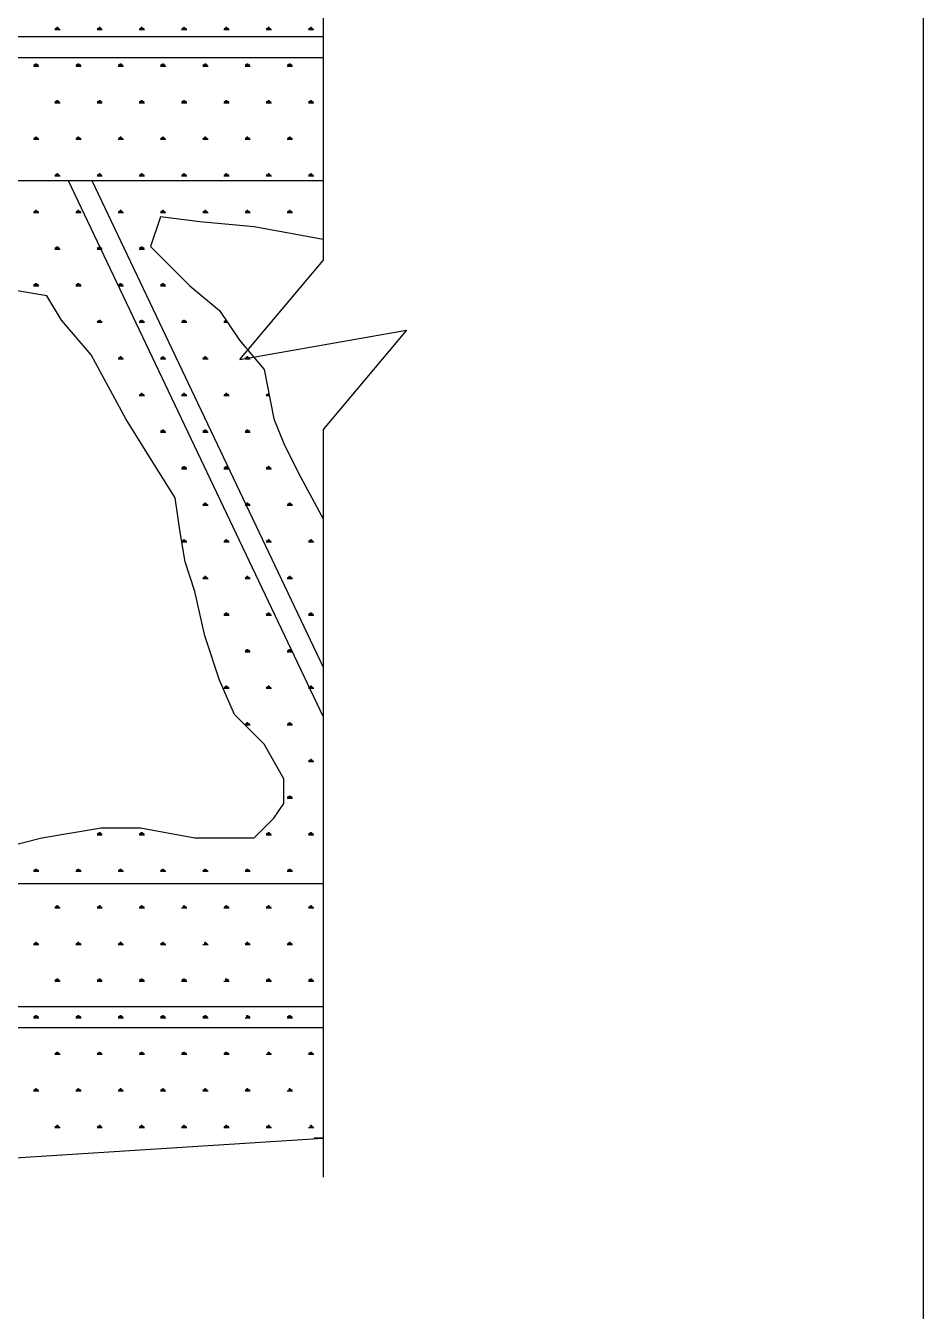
# Model space of a CAD drawing. Extents: x 0 to 23.8, y 0 to 31.4.
# Drawn here: x 18.51 to 23.82, y 14.51 to 22.11 of the extents above; entities that cross this region are included whole.
import ezdxf

# ---------------------------------------------------------------- set-up
doc = ezdxf.new("R2010")
doc.units = 0
doc.header["$LTSCALE"] = 0.39999
doc.header["$MEASUREMENT"] = 0
doc.layers.get('0').update_dxf_attribs({"linetype": 'CONTINUOUS'})
doc.layers.add('STRCTR', color=7, linetype='CONTINUOUS')

# ---------------------------------------------------------------- blocks, each defined once
blk = doc.blocks.new('*X0')
at = {"color": 0, "linetype": 'CONTINUOUS'}
for p, q in [((16.6367, 21.4341), (16.6367, 21.4466)), ((16.6406, 21.4341), (16.6406, 21.4498)), ((16.6445, 21.4341), (16.6445, 21.4466)), ((16.8867, 21.4341), (16.8867, 21.4466)), ((16.8906, 21.4341), (16.8906, 21.4498)), ((16.8945, 21.4341), (16.8945, 21.4466)), ((17.1367, 21.4341), (17.1367, 21.4466)), ((17.1406, 21.4341), (17.1406, 21.4498)), ((17.1445, 21.4341), (17.1445, 21.4466)), ((17.3867, 21.4341), (17.3867, 21.4466)), ((17.3906, 21.4341), (17.3906, 21.4498)), ((17.3945, 21.4341), (17.3945, 21.4466)), ((17.6367, 21.4341), (17.6367, 21.4466)), ((17.6406, 21.4341), (17.6406, 21.4498)), ((17.6445, 21.4341), (17.6445, 21.4466)), ((17.8867, 21.4341), (17.8867, 21.4466)), ((17.8906, 21.4341), (17.8906, 21.4498)), ((17.8945, 21.4341), (17.8945, 21.4466)), ((18.1367, 21.4341), (18.1367, 21.4466)), ((18.1406, 21.4341), (18.1406, 21.4498)), ((18.1445, 21.4341), (18.1445, 21.4466)), ((16.625, 21.4341), (16.6562, 21.4341)), ((16.6328, 21.4341), (16.6278, 21.4428)), ((16.6484, 21.4341), (16.6534, 21.4428)), ((16.875, 21.4341), (16.9062, 21.4341)), ((16.8828, 21.4341), (16.8778, 21.4428)), ((16.8984, 21.4341), (16.9034, 21.4428)), ((17.125, 21.4341), (17.1562, 21.4341)), ((17.1328, 21.4341), (17.1278, 21.4428)), ((17.1484, 21.4341), (17.1534, 21.4428)), ((17.375, 21.4341), (17.4062, 21.4341)), ((17.3828, 21.4341), (17.3778, 21.4428)), ((17.3984, 21.4341), (17.4034, 21.4428)), ((17.625, 21.4341), (17.6562, 21.4341)), ((17.6328, 21.4341), (17.6278, 21.4428)), ((17.6484, 21.4341), (17.6534, 21.4428)), ((17.875, 21.4341), (17.9062, 21.4341)), ((17.8828, 21.4341), (17.8778, 21.4428)), ((17.8984, 21.4341), (17.9034, 21.4428)), ((18.125, 21.4341), (18.1562, 21.4341)), ((18.1328, 21.4341), (18.1278, 21.4428)), ((18.1484, 21.4341), (18.1534, 21.4428)), ((16.75, 21.2176), (16.7812, 21.2176)), ((16.7578, 21.2176), (16.7528, 21.2263)), ((16.7617, 21.2176), (16.7617, 21.2301)), ((16.7656, 21.2176), (16.7656, 21.2332)), ((16.7695, 21.2176), (16.7695, 21.2301)), ((16.7734, 21.2176), (16.7784, 21.2263)), ((17, 21.2176), (17.0312, 21.2176)), ((17.0078, 21.2176), (17.0028, 21.2263)), ((17.0117, 21.2176), (17.0117, 21.2301)), ((17.0156, 21.2176), (17.0156, 21.2332)), ((17.0195, 21.2176), (17.0195, 21.2301)), ((17.0234, 21.2176), (17.0284, 21.2263)), ((17.25, 21.2176), (17.2812, 21.2176)), ((17.2578, 21.2176), (17.2528, 21.2263)), ((17.2617, 21.2176), (17.2617, 21.2301)), ((17.2656, 21.2176), (17.2656, 21.2332)), ((17.2695, 21.2176), (17.2695, 21.2301)), ((17.2734, 21.2176), (17.2784, 21.2263)), ((16.625, 21.0011), (16.6562, 21.0011)), ((16.6328, 21.0011), (16.6278, 21.0098)), ((16.6367, 21.0011), (16.6367, 21.0136)), ((16.6406, 21.0011), (16.6406, 21.0167)), ((16.6445, 21.0011), (16.6445, 21.0136)), ((16.6484, 21.0011), (16.6534, 21.0098)), ((16.875, 21.0011), (16.9062, 21.0011)), ((16.8828, 21.0011), (16.8778, 21.0098)), ((16.8867, 21.0011), (16.8867, 21.0136)), ((16.8906, 21.0011), (16.8906, 21.0167)), ((16.8945, 21.0011), (16.8945, 21.0136)), ((16.8984, 21.0011), (16.9034, 21.0098)), ((17.125, 21.0011), (17.1562, 21.0011)), ((17.1328, 21.0011), (17.1278, 21.0098)), ((17.1367, 21.0011), (17.1367, 21.0136)), ((17.1406, 21.0011), (17.1406, 21.0167)), ((17.1445, 21.0011), (17.1445, 21.0136)), ((17.1484, 21.0011), (17.1534, 21.0098)), ((17.375, 21.0011), (17.4062, 21.0011)), ((17.3828, 21.0011), (17.3778, 21.0098)), ((17.3867, 21.0011), (17.3867, 21.0136)), ((17.3906, 21.0011), (17.3906, 21.0167)), ((17.3945, 21.0011), (17.3945, 21.0136)), ((17.3984, 21.0011), (17.4034, 21.0098)), ((17, 20.7846), (17.0312, 20.7846)), ((17.0078, 20.7846), (17.0028, 20.7933)), ((17.0117, 20.7846), (17.0117, 20.7971)), ((17.0156, 20.7846), (17.0156, 20.8002)), ((17.0195, 20.7846), (17.0195, 20.7971)), ((17.0234, 20.7846), (17.0284, 20.7933)), ((17.25, 20.7846), (17.2812, 20.7846)), ((17.2578, 20.7846), (17.2528, 20.7933)), ((17.2617, 20.7846), (17.2617, 20.7971)), ((17.2656, 20.7846), (17.2656, 20.8002)), ((17.2695, 20.7846), (17.2695, 20.7971)), ((17.2734, 20.7846), (17.2784, 20.7933)), ((17.5, 20.7846), (17.5312, 20.7846)), ((17.5078, 20.7846), (17.5028, 20.7933)), ((17.5117, 20.7846), (17.5117, 20.7971)), ((17.5156, 20.7846), (17.5156, 20.8002)), ((17.5195, 20.7846), (17.5195, 20.7971)), ((17.5234, 20.7846), (17.5284, 20.7933)), ((17.75, 20.7846), (17.7714, 20.7846)), ((17.7578, 20.7846), (17.7528, 20.7933)), ((17.7617, 20.7846), (17.7617, 20.7971)), ((17.7656, 20.7846), (17.7656, 20.7932)), ((17.7695, 20.7846), (17.7695, 20.7874)), ((17.125, 20.5681), (17.1562, 20.5681)), ((17.1328, 20.5681), (17.1278, 20.5768)), ((17.1367, 20.5681), (17.1367, 20.5806)), ((17.1406, 20.5681), (17.1406, 20.5837)), ((17.1445, 20.5681), (17.1445, 20.5806)), ((17.1484, 20.5681), (17.1534, 20.5768)), ((17.375, 20.5681), (17.4062, 20.5681)), ((17.3828, 20.5681), (17.3778, 20.5768)), ((17.3867, 20.5681), (17.3867, 20.5806)), ((17.3906, 20.5681), (17.3906, 20.5837)), ((17.3945, 20.5681), (17.3945, 20.5806)), ((17.3984, 20.5681), (17.4034, 20.5768)), ((17.625, 20.5681), (17.6562, 20.5681)), ((17.6328, 20.5681), (17.6278, 20.5768)), ((17.6367, 20.5681), (17.6367, 20.5806)), ((17.6406, 20.5681), (17.6406, 20.5837)), ((17.6445, 20.5681), (17.6445, 20.5806)), ((17.6484, 20.5681), (17.6534, 20.5768)), ((17.875, 20.5681), (17.9062, 20.5681)), ((17.8828, 20.5681), (17.8778, 20.5768)), ((17.8867, 20.5681), (17.8867, 20.5806)), ((17.8906, 20.5681), (17.8906, 20.5837)), ((17.8945, 20.5681), (17.8945, 20.5806)), ((17.8984, 20.5681), (17.9034, 20.5768)), ((17.25, 20.3516), (17.2812, 20.3516)), ((17.2578, 20.3516), (17.2528, 20.3603)), ((17.2617, 20.3516), (17.2617, 20.3641)), ((17.2656, 20.3516), (17.2656, 20.3672)), ((17.2695, 20.3516), (17.2695, 20.3641)), ((17.2734, 20.3516), (17.2784, 20.3603)), ((17.5, 20.3516), (17.5312, 20.3516)), ((17.5078, 20.3516), (17.5028, 20.3603)), ((17.5117, 20.3516), (17.5117, 20.3641)), ((17.5156, 20.3516), (17.5156, 20.3672)), ((17.5195, 20.3516), (17.5195, 20.3641)), ((17.5234, 20.3516), (17.5284, 20.3603)), ((17.75, 20.3516), (17.7812, 20.3516)), ((17.7578, 20.3516), (17.7528, 20.3603)), ((17.7617, 20.3516), (17.7617, 20.3641)), ((17.7656, 20.3516), (17.7656, 20.3672)), ((17.7695, 20.3516), (17.7695, 20.3641)), ((17.7734, 20.3516), (17.7784, 20.3603)), ((18, 20.3516), (18.018, 20.3516)), ((18.0078, 20.3516), (18.0028, 20.3603)), ((18.0117, 20.3516), (18.0117, 20.3641)), ((18.0156, 20.3516), (18.0156, 20.3636)), ((17.375, 20.1351), (17.4062, 20.1351)), ((17.3828, 20.1351), (17.3778, 20.1438)), ((17.3867, 20.1351), (17.3867, 20.1476)), ((17.3906, 20.1351), (17.3906, 20.1507)), ((17.3945, 20.1351), (17.3945, 20.1476)), ((17.3984, 20.1351), (17.4034, 20.1438)), ((17.625, 20.1351), (17.6562, 20.1351)), ((17.6328, 20.1351), (17.6278, 20.1438)), ((17.6367, 20.1351), (17.6367, 20.1476)), ((17.6406, 20.1351), (17.6406, 20.1507)), ((17.6445, 20.1351), (17.6445, 20.1476)), ((17.6484, 20.1351), (17.6534, 20.1438)), ((17.875, 20.1351), (17.9062, 20.1351)), ((17.8828, 20.1351), (17.8778, 20.1438)), ((17.8867, 20.1351), (17.8867, 20.1476)), ((17.8906, 20.1351), (17.8906, 20.1507)), ((17.8945, 20.1351), (17.8945, 20.1476)), ((17.8984, 20.1351), (17.9034, 20.1438)), ((17.5078, 19.9186), (17.5028, 19.9272)), ((17.5117, 19.9186), (17.5117, 19.9311)), ((17.5156, 19.9186), (17.5156, 19.9342)), ((17.5195, 19.9186), (17.5195, 19.9311)), ((17.5234, 19.9186), (17.5284, 19.9272)), ((17.7578, 19.9186), (17.7528, 19.9272)), ((17.7617, 19.9186), (17.7617, 19.9311)), ((17.7656, 19.9186), (17.7656, 19.9342)), ((17.7695, 19.9186), (17.7695, 19.9311)), ((17.7734, 19.9186), (17.7784, 19.9272)), ((18.0078, 19.9186), (18.0028, 19.9272)), ((18.0117, 19.9186), (18.0117, 19.9311)), ((18.0156, 19.9186), (18.0156, 19.9342)), ((18.0195, 19.9186), (18.0195, 19.9311)), ((18.0234, 19.9186), (18.0284, 19.9272)), ((17.5, 19.9186), (17.5312, 19.9186)), ((17.75, 19.9186), (17.7812, 19.9186)), ((18, 19.9186), (18.0312, 19.9186)), ((17.625, 19.7021), (17.6562, 19.7021)), ((17.6328, 19.7021), (17.6278, 19.7107)), ((17.6367, 19.7021), (17.6367, 19.7146)), ((17.6406, 19.7021), (17.6406, 19.7177)), ((17.6445, 19.7021), (17.6445, 19.7146)), ((17.6484, 19.7021), (17.6534, 19.7107)), ((17.875, 19.7021), (17.9062, 19.7021)), ((17.8828, 19.7021), (17.8778, 19.7107)), ((17.8867, 19.7021), (17.8867, 19.7146)), ((17.8906, 19.7021), (17.8906, 19.7177)), ((17.8945, 19.7021), (17.8945, 19.7146)), ((17.8984, 19.7021), (17.9034, 19.7107)), ((18.125, 19.7021), (18.1562, 19.7021)), ((18.1328, 19.7021), (18.1278, 19.7107)), ((18.1367, 19.7021), (18.1367, 19.7146)), ((18.1406, 19.7021), (18.1406, 19.7177)), ((18.1445, 19.7021), (18.1445, 19.7146)), ((18.1484, 19.7021), (18.1534, 19.7107)), ((17.5007, 19.4856), (17.5312, 19.4856)), ((17.5078, 19.4856), (17.5028, 19.4942)), ((17.5117, 19.4856), (17.5117, 19.4981)), ((17.5156, 19.4856), (17.5156, 19.5012)), ((17.5195, 19.4856), (17.5195, 19.4981)), ((17.5234, 19.4856), (17.5284, 19.4942)), ((17.75, 19.4856), (17.7812, 19.4856)), ((17.7578, 19.4856), (17.7528, 19.4942)), ((17.7617, 19.4856), (17.7617, 19.4981)), ((17.7656, 19.4856), (17.7656, 19.5012)), ((17.7695, 19.4856), (17.7695, 19.4981)), ((17.7734, 19.4856), (17.7784, 19.4942)), ((18, 19.4856), (18.0312, 19.4856)), ((18.0078, 19.4856), (18.0028, 19.4942)), ((18.0117, 19.4856), (18.0117, 19.4981)), ((18.0156, 19.4856), (18.0156, 19.5012)), ((18.0195, 19.4856), (18.0195, 19.4981)), ((18.0234, 19.4856), (18.0284, 19.4942)), ((18.25, 19.4856), (18.2812, 19.4856)), ((18.2578, 19.4856), (18.2528, 19.4942)), ((18.2617, 19.4856), (18.2617, 19.4981)), ((18.2656, 19.4856), (18.2656, 19.5012)), ((18.2695, 19.4856), (18.2695, 19.4981)), ((18.2734, 19.4856), (18.2784, 19.4942)), ((17.625, 19.2691), (17.6562, 19.2691)), ((17.6328, 19.2691), (17.6278, 19.2777)), ((17.6367, 19.2691), (17.6367, 19.2816)), ((17.6406, 19.2691), (17.6406, 19.2847)), ((17.6445, 19.2691), (17.6445, 19.2816)), ((17.6484, 19.2691), (17.6534, 19.2777)), ((17.875, 19.2691), (17.9062, 19.2691)), ((17.8828, 19.2691), (17.8778, 19.2777)), ((17.8867, 19.2691), (17.8867, 19.2816)), ((17.8906, 19.2691), (17.8906, 19.2847)), ((17.8945, 19.2691), (17.8945, 19.2816)), ((17.8984, 19.2691), (17.9034, 19.2777)), ((18.125, 19.2691), (18.1562, 19.2691)), ((18.1328, 19.2691), (18.1278, 19.2777)), ((18.1367, 19.2691), (18.1367, 19.2816)), ((18.1406, 19.2691), (18.1406, 19.2847)), ((18.1445, 19.2691), (18.1445, 19.2816)), ((18.1484, 19.2691), (18.1534, 19.2777)), ((17.75, 19.0526), (17.7812, 19.0526)), ((17.7578, 19.0526), (17.7528, 19.0612)), ((17.7617, 19.0526), (17.7617, 19.0651)), ((17.7656, 19.0526), (17.7656, 19.0682)), ((17.7695, 19.0526), (17.7695, 19.0651)), ((17.7734, 19.0526), (17.7784, 19.0612)), ((18, 19.0526), (18.0312, 19.0526)), ((18.0078, 19.0526), (18.0028, 19.0612)), ((18.0117, 19.0526), (18.0117, 19.0651)), ((18.0156, 19.0526), (18.0156, 19.0682)), ((18.0195, 19.0526), (18.0195, 19.0651)), ((18.0234, 19.0526), (18.0284, 19.0612)), ((18.25, 19.0526), (18.2812, 19.0526)), ((18.2578, 19.0526), (18.2528, 19.0612)), ((18.2617, 19.0526), (18.2617, 19.0651)), ((18.2656, 19.0526), (18.2656, 19.0682)), ((18.2695, 19.0526), (18.2695, 19.0651)), ((18.2734, 19.0526), (18.2784, 19.0612)), ((17.875, 18.8361), (17.9062, 18.8361)), ((17.8828, 18.8361), (17.8778, 18.8447)), ((17.8867, 18.8361), (17.8867, 18.8486)), ((17.8906, 18.8361), (17.8906, 18.8517)), ((17.8945, 18.8361), (17.8945, 18.8486)), ((17.8984, 18.8361), (17.9034, 18.8447)), ((18.125, 18.8361), (18.1562, 18.8361)), ((18.1328, 18.8361), (18.1278, 18.8447)), ((18.1367, 18.8361), (18.1367, 18.8486)), ((18.1406, 18.8361), (18.1406, 18.8517)), ((18.1445, 18.8361), (18.1445, 18.8486)), ((18.1484, 18.8361), (18.1534, 18.8447)), ((17.7617, 18.6195), (17.7617, 18.632)), ((17.7656, 18.6195), (17.7656, 18.6352)), ((17.7695, 18.6195), (17.7695, 18.632)), ((18.0117, 18.6195), (18.0117, 18.632)), ((18.0156, 18.6195), (18.0156, 18.6352)), ((18.0195, 18.6195), (18.0195, 18.632)), ((18.2617, 18.6195), (18.2617, 18.632)), ((18.2656, 18.6195), (18.2656, 18.6352)), ((18.2695, 18.6195), (18.2695, 18.632)), ((17.75, 18.6195), (17.7812, 18.6195)), ((17.7578, 18.6195), (17.7528, 18.6282)), ((17.7734, 18.6195), (17.7784, 18.6282)), ((18, 18.6195), (18.0312, 18.6195)), ((18.0078, 18.6195), (18.0028, 18.6282)), ((18.0234, 18.6195), (18.0284, 18.6282)), ((18.25, 18.6195), (18.2812, 18.6195)), ((18.2578, 18.6195), (18.2528, 18.6282)), ((18.2734, 18.6195), (18.2784, 18.6282)), ((17.8828, 18.403), (17.8778, 18.4117)), ((17.8867, 18.403), (17.8867, 18.4155)), ((17.8906, 18.403), (17.8906, 18.4187)), ((17.8945, 18.403), (17.8945, 18.4155)), ((17.8984, 18.403), (17.9034, 18.4117)), ((18.1328, 18.403), (18.1278, 18.4117)), ((18.1367, 18.403), (18.1367, 18.4155)), ((18.1406, 18.403), (18.1406, 18.4187)), ((18.1445, 18.403), (18.1445, 18.4155)), ((18.1484, 18.403), (18.1534, 18.4117)), ((17.875, 18.403), (17.9062, 18.403)), ((18.125, 18.403), (18.1562, 18.403)), ((18.25, 18.1865), (18.2812, 18.1865)), ((18.2578, 18.1865), (18.2528, 18.1952)), ((18.2617, 18.1865), (18.2617, 18.199)), ((18.2656, 18.1865), (18.2656, 18.2022)), ((18.2695, 18.1865), (18.2695, 18.199)), ((18.2734, 18.1865), (18.2784, 18.1952)), ((18.125, 17.97), (18.1562, 17.97)), ((18.1328, 17.97), (18.1278, 17.9787)), ((18.1367, 17.97), (18.1367, 17.9825)), ((18.1406, 17.97), (18.1406, 17.9857)), ((18.1445, 17.97), (18.1445, 17.9825)), ((18.1484, 17.97), (18.1534, 17.9787)), ((17, 17.7535), (17.0312, 17.7535)), ((17.0078, 17.7535), (17.0028, 17.7622)), ((17.0117, 17.7535), (17.0117, 17.766)), ((17.0156, 17.7535), (17.0156, 17.7691)), ((17.0195, 17.7535), (17.0195, 17.766)), ((17.0234, 17.7535), (17.0284, 17.7622)), ((17.25, 17.7535), (17.2812, 17.7535)), ((17.2578, 17.7535), (17.2528, 17.7622)), ((17.2617, 17.7535), (17.2617, 17.766)), ((17.2656, 17.7535), (17.2656, 17.7691)), ((17.2695, 17.7535), (17.2695, 17.766)), ((17.2734, 17.7535), (17.2784, 17.7622)), ((18, 17.7535), (18.0312, 17.7535)), ((18.0078, 17.7535), (18.0028, 17.7622)), ((18.0117, 17.7535), (18.0117, 17.766)), ((18.0156, 17.7535), (18.0156, 17.7691)), ((18.0195, 17.7535), (18.0195, 17.766)), ((18.0234, 17.7535), (18.0284, 17.7622)), ((18.25, 17.7535), (18.2812, 17.7535)), ((18.2578, 17.7535), (18.2528, 17.7622)), ((18.2617, 17.7535), (18.2617, 17.766)), ((18.2656, 17.7535), (18.2656, 17.7691)), ((18.2695, 17.7535), (18.2695, 17.766)), ((18.2734, 17.7535), (18.2784, 17.7622)), ((16.625, 17.537), (16.6562, 17.537)), ((16.6328, 17.537), (16.6278, 17.5457)), ((16.6367, 17.537), (16.6367, 17.5495)), ((16.6406, 17.537), (16.6406, 17.5526)), ((16.6445, 17.537), (16.6445, 17.5495)), ((16.6484, 17.537), (16.6534, 17.5457)), ((16.875, 17.537), (16.9062, 17.537)), ((16.8828, 17.537), (16.8778, 17.5457)), ((16.8867, 17.537), (16.8867, 17.5495)), ((16.8906, 17.537), (16.8906, 17.5526)), ((16.8945, 17.537), (16.8945, 17.5495)), ((16.8984, 17.537), (16.9034, 17.5457)), ((17.125, 17.537), (17.1562, 17.537)), ((17.1328, 17.537), (17.1278, 17.5457)), ((17.1367, 17.537), (17.1367, 17.5495)), ((17.1406, 17.537), (17.1406, 17.5526)), ((17.1445, 17.537), (17.1445, 17.5495)), ((17.1484, 17.537), (17.1534, 17.5457)), ((17.375, 17.537), (17.4062, 17.537)), ((17.3828, 17.537), (17.3778, 17.5457)), ((17.3867, 17.537), (17.3867, 17.5495)), ((17.3906, 17.537), (17.3906, 17.5526)), ((17.3945, 17.537), (17.3945, 17.5495)), ((17.3984, 17.537), (17.4034, 17.5457)), ((17.625, 17.537), (17.6562, 17.537)), ((17.6328, 17.537), (17.6278, 17.5457)), ((17.6367, 17.537), (17.6367, 17.5495)), ((17.6406, 17.537), (17.6406, 17.5526)), ((17.6445, 17.537), (17.6445, 17.5495)), ((17.6484, 17.537), (17.6534, 17.5457)), ((17.875, 17.537), (17.9062, 17.537)), ((17.8828, 17.537), (17.8778, 17.5457)), ((17.8867, 17.537), (17.8867, 17.5495)), ((17.8906, 17.537), (17.8906, 17.5526)), ((17.8945, 17.537), (17.8945, 17.5495)), ((17.8984, 17.537), (17.9034, 17.5457)), ((18.125, 17.537), (18.1562, 17.537)), ((18.1328, 17.537), (18.1278, 17.5457)), ((18.1367, 17.537), (18.1367, 17.5495)), ((18.1406, 17.537), (18.1406, 17.5526)), ((18.1445, 17.537), (18.1445, 17.5495)), ((18.1484, 17.537), (18.1534, 17.5457))]:
    blk.add_line(p, q, dxfattribs=at)
blk = doc.blocks.new('*X1')
at = {"color": 0, "linetype": 'CONTINUOUS'}
for p, q in [((16.75, 22.5167), (16.7812, 22.5167)), ((16.7578, 22.5167), (16.7528, 22.5253)), ((16.7617, 22.5167), (16.7617, 22.5292)), ((16.7656, 22.5167), (16.7656, 22.5323)), ((16.7695, 22.5167), (16.7695, 22.5292)), ((16.7734, 22.5167), (16.7784, 22.5253)), ((17, 22.5167), (17.0312, 22.5167)), ((17.0078, 22.5167), (17.0028, 22.5253)), ((17.0117, 22.5167), (17.0117, 22.5292)), ((17.0156, 22.5167), (17.0156, 22.5323)), ((17.0195, 22.5167), (17.0195, 22.5292)), ((17.0234, 22.5167), (17.0284, 22.5253)), ((17.25, 22.5167), (17.2812, 22.5167)), ((17.2578, 22.5167), (17.2528, 22.5253)), ((17.2617, 22.5167), (17.2617, 22.5292)), ((17.2656, 22.5167), (17.2656, 22.5323)), ((17.2695, 22.5167), (17.2695, 22.5292)), ((17.2734, 22.5167), (17.2784, 22.5253)), ((17.5, 22.5167), (17.5312, 22.5167)), ((17.5078, 22.5167), (17.5028, 22.5253)), ((17.5117, 22.5167), (17.5117, 22.5292)), ((17.5156, 22.5167), (17.5156, 22.5323)), ((17.5195, 22.5167), (17.5195, 22.5292)), ((17.5234, 22.5167), (17.5284, 22.5253)), ((17.75, 22.5167), (17.7812, 22.5167)), ((17.7578, 22.5167), (17.7528, 22.5253)), ((17.7617, 22.5167), (17.7617, 22.5292)), ((17.7656, 22.5167), (17.7656, 22.5323)), ((17.7695, 22.5167), (17.7695, 22.5292)), ((17.7734, 22.5167), (17.7784, 22.5253)), ((18, 22.5167), (18.0312, 22.5167)), ((18.0078, 22.5167), (18.0028, 22.5253)), ((18.0117, 22.5167), (18.0117, 22.5292)), ((18.0156, 22.5167), (18.0156, 22.5323)), ((18.0195, 22.5167), (18.0195, 22.5292)), ((18.0234, 22.5167), (18.0284, 22.5253)), ((18.25, 22.5167), (18.2812, 22.5167)), ((18.2578, 22.5167), (18.2528, 22.5253)), ((18.2617, 22.5167), (18.2617, 22.5292)), ((18.2656, 22.5167), (18.2656, 22.5323)), ((18.2695, 22.5167), (18.2695, 22.5292)), ((18.2734, 22.5167), (18.2784, 22.5253)), ((16.625, 22.3002), (16.6562, 22.3002)), ((16.6328, 22.3002), (16.6278, 22.3088)), ((16.6367, 22.3002), (16.6367, 22.3127)), ((16.6406, 22.3002), (16.6406, 22.3158)), ((16.6445, 22.3002), (16.6445, 22.3127)), ((16.6484, 22.3002), (16.6534, 22.3088)), ((16.875, 22.3002), (16.9062, 22.3002)), ((16.8828, 22.3002), (16.8778, 22.3088)), ((16.8867, 22.3002), (16.8867, 22.3127)), ((16.8906, 22.3002), (16.8906, 22.3158)), ((16.8945, 22.3002), (16.8945, 22.3127)), ((16.8984, 22.3002), (16.9034, 22.3088)), ((17.125, 22.3002), (17.1562, 22.3002)), ((17.1328, 22.3002), (17.1278, 22.3088)), ((17.1367, 22.3002), (17.1367, 22.3127)), ((17.1406, 22.3002), (17.1406, 22.3158)), ((17.1445, 22.3002), (17.1445, 22.3127)), ((17.1484, 22.3002), (17.1534, 22.3088)), ((17.375, 22.3002), (17.4062, 22.3002)), ((17.3828, 22.3002), (17.3778, 22.3088)), ((17.3867, 22.3002), (17.3867, 22.3127)), ((17.3906, 22.3002), (17.3906, 22.3158)), ((17.3945, 22.3002), (17.3945, 22.3127)), ((17.3984, 22.3002), (17.4034, 22.3088)), ((17.625, 22.3002), (17.6562, 22.3002)), ((17.6328, 22.3002), (17.6278, 22.3088)), ((17.6367, 22.3002), (17.6367, 22.3127)), ((17.6406, 22.3002), (17.6406, 22.3158)), ((17.6445, 22.3002), (17.6445, 22.3127)), ((17.6484, 22.3002), (17.6534, 22.3088)), ((17.875, 22.3002), (17.9062, 22.3002)), ((17.8828, 22.3002), (17.8778, 22.3088)), ((17.8867, 22.3002), (17.8867, 22.3127)), ((17.8906, 22.3002), (17.8906, 22.3158)), ((17.8945, 22.3002), (17.8945, 22.3127)), ((17.8984, 22.3002), (17.9034, 22.3088)), ((18.125, 22.3002), (18.1562, 22.3002)), ((18.1328, 22.3002), (18.1278, 22.3088)), ((18.1367, 22.3002), (18.1367, 22.3127)), ((18.1406, 22.3002), (18.1406, 22.3158)), ((18.1445, 22.3002), (18.1445, 22.3127)), ((18.1484, 22.3002), (18.1534, 22.3088)), ((16.75, 22.0836), (16.7812, 22.0836)), ((16.7578, 22.0836), (16.7528, 22.0923)), ((16.7617, 22.0836), (16.7617, 22.0961)), ((16.7656, 22.0836), (16.7656, 22.0993)), ((16.7695, 22.0836), (16.7695, 22.0961)), ((16.7734, 22.0836), (16.7784, 22.0923)), ((17, 22.0836), (17.0312, 22.0836)), ((17.0078, 22.0836), (17.0028, 22.0923)), ((17.0117, 22.0836), (17.0117, 22.0961)), ((17.0156, 22.0836), (17.0156, 22.0993)), ((17.0195, 22.0836), (17.0195, 22.0961)), ((17.0234, 22.0836), (17.0284, 22.0923)), ((17.25, 22.0836), (17.2812, 22.0836)), ((17.2578, 22.0836), (17.2528, 22.0923)), ((17.2617, 22.0836), (17.2617, 22.0961)), ((17.2656, 22.0836), (17.2656, 22.0993)), ((17.2695, 22.0836), (17.2695, 22.0961)), ((17.2734, 22.0836), (17.2784, 22.0923)), ((17.5, 22.0836), (17.5312, 22.0836)), ((17.5078, 22.0836), (17.5028, 22.0923)), ((17.5117, 22.0836), (17.5117, 22.0961)), ((17.5156, 22.0836), (17.5156, 22.0993)), ((17.5195, 22.0836), (17.5195, 22.0961)), ((17.5234, 22.0836), (17.5284, 22.0923)), ((17.75, 22.0836), (17.7812, 22.0836)), ((17.7578, 22.0836), (17.7528, 22.0923)), ((17.7617, 22.0836), (17.7617, 22.0961)), ((17.7656, 22.0836), (17.7656, 22.0993)), ((17.7695, 22.0836), (17.7695, 22.0961)), ((17.7734, 22.0836), (17.7784, 22.0923)), ((18, 22.0836), (18.0312, 22.0836)), ((18.0078, 22.0836), (18.0028, 22.0923)), ((18.0117, 22.0836), (18.0117, 22.0961)), ((18.0156, 22.0836), (18.0156, 22.0993)), ((18.0195, 22.0836), (18.0195, 22.0961)), ((18.0234, 22.0836), (18.0284, 22.0923)), ((18.25, 22.0836), (18.2812, 22.0836)), ((18.2578, 22.0836), (18.2528, 22.0923)), ((18.2617, 22.0836), (18.2617, 22.0961)), ((18.2656, 22.0836), (18.2656, 22.0993)), ((18.2695, 22.0836), (18.2695, 22.0961)), ((18.2734, 22.0836), (18.2784, 22.0923)), ((16.625, 21.8671), (16.6562, 21.8671)), ((16.6328, 21.8671), (16.6278, 21.8758)), ((16.6367, 21.8671), (16.6367, 21.8796)), ((16.6406, 21.8671), (16.6406, 21.8828)), ((16.6445, 21.8671), (16.6445, 21.8796)), ((16.6484, 21.8671), (16.6534, 21.8758)), ((16.875, 21.8671), (16.9062, 21.8671)), ((16.8828, 21.8671), (16.8778, 21.8758)), ((16.8867, 21.8671), (16.8867, 21.8796)), ((16.8906, 21.8671), (16.8906, 21.8828)), ((16.8945, 21.8671), (16.8945, 21.8796)), ((16.8984, 21.8671), (16.9034, 21.8758)), ((17.125, 21.8671), (17.1562, 21.8671)), ((17.1328, 21.8671), (17.1278, 21.8758)), ((17.1367, 21.8671), (17.1367, 21.8796)), ((17.1406, 21.8671), (17.1406, 21.8828)), ((17.1445, 21.8671), (17.1445, 21.8796)), ((17.1484, 21.8671), (17.1534, 21.8758)), ((17.375, 21.8671), (17.4062, 21.8671)), ((17.3828, 21.8671), (17.3778, 21.8758)), ((17.3867, 21.8671), (17.3867, 21.8796)), ((17.3906, 21.8671), (17.3906, 21.8828)), ((17.3945, 21.8671), (17.3945, 21.8796)), ((17.3984, 21.8671), (17.4034, 21.8758)), ((17.625, 21.8671), (17.6562, 21.8671)), ((17.6328, 21.8671), (17.6278, 21.8758)), ((17.6367, 21.8671), (17.6367, 21.8796)), ((17.6406, 21.8671), (17.6406, 21.8828)), ((17.6445, 21.8671), (17.6445, 21.8796)), ((17.6484, 21.8671), (17.6534, 21.8758)), ((17.875, 21.8671), (17.9062, 21.8671)), ((17.8828, 21.8671), (17.8778, 21.8758)), ((17.8867, 21.8671), (17.8867, 21.8796)), ((17.8906, 21.8671), (17.8906, 21.8828)), ((17.8945, 21.8671), (17.8945, 21.8796)), ((17.8984, 21.8671), (17.9034, 21.8758)), ((18.125, 21.8671), (18.1562, 21.8671)), ((18.1328, 21.8671), (18.1278, 21.8758)), ((18.1367, 21.8671), (18.1367, 21.8796)), ((18.1406, 21.8671), (18.1406, 21.8828)), ((18.1445, 21.8671), (18.1445, 21.8796)), ((18.1484, 21.8671), (18.1534, 21.8758)), ((16.75, 21.6506), (16.7812, 21.6506)), ((16.7578, 21.6506), (16.7528, 21.6593)), ((16.7617, 21.6506), (16.7617, 21.6631)), ((16.7656, 21.6506), (16.7656, 21.6663)), ((16.7695, 21.6506), (16.7695, 21.6631)), ((16.7734, 21.6506), (16.7784, 21.6593)), ((17, 21.6506), (17.0312, 21.6506)), ((17.0078, 21.6506), (17.0028, 21.6593)), ((17.0117, 21.6506), (17.0117, 21.6631)), ((17.0156, 21.6506), (17.0156, 21.6663)), ((17.0195, 21.6506), (17.0195, 21.6631)), ((17.0234, 21.6506), (17.0284, 21.6593)), ((17.25, 21.6506), (17.2812, 21.6506)), ((17.2578, 21.6506), (17.2528, 21.6593)), ((17.2617, 21.6506), (17.2617, 21.6631)), ((17.2656, 21.6506), (17.2656, 21.6663)), ((17.2695, 21.6506), (17.2695, 21.6631)), ((17.2734, 21.6506), (17.2784, 21.6593)), ((17.5, 21.6506), (17.5312, 21.6506)), ((17.5078, 21.6506), (17.5028, 21.6593)), ((17.5117, 21.6506), (17.5117, 21.6631)), ((17.5156, 21.6506), (17.5156, 21.6663)), ((17.5195, 21.6506), (17.5195, 21.6631)), ((17.5234, 21.6506), (17.5284, 21.6593)), ((17.75, 21.6506), (17.7812, 21.6506)), ((17.7578, 21.6506), (17.7528, 21.6593)), ((17.7617, 21.6506), (17.7617, 21.6631)), ((17.7656, 21.6506), (17.7656, 21.6663)), ((17.7695, 21.6506), (17.7695, 21.6631)), ((17.7734, 21.6506), (17.7784, 21.6593)), ((18, 21.6506), (18.0312, 21.6506)), ((18.0078, 21.6506), (18.0028, 21.6593)), ((18.0117, 21.6506), (18.0117, 21.6631)), ((18.0156, 21.6506), (18.0156, 21.6663)), ((18.0195, 21.6506), (18.0195, 21.6631)), ((18.0234, 21.6506), (18.0284, 21.6593)), ((18.25, 21.6506), (18.2812, 21.6506)), ((18.2578, 21.6506), (18.2528, 21.6593)), ((18.2617, 21.6506), (18.2617, 21.6631)), ((18.2656, 21.6506), (18.2656, 21.6663)), ((18.2695, 21.6506), (18.2695, 21.6631)), ((18.2734, 21.6506), (18.2784, 21.6593)), ((16.75, 17.3205), (16.7812, 17.3205)), ((16.7578, 17.3205), (16.7528, 17.3292)), ((16.7617, 17.3205), (16.7617, 17.333)), ((16.7656, 17.3205), (16.7656, 17.3361)), ((16.7695, 17.3205), (16.7695, 17.333)), ((16.7734, 17.3205), (16.7784, 17.3292)), ((17, 17.3205), (17.0312, 17.3205)), ((17.0078, 17.3205), (17.0028, 17.3292)), ((17.0117, 17.3205), (17.0117, 17.333)), ((17.0156, 17.3205), (17.0156, 17.3361)), ((17.0195, 17.3205), (17.0195, 17.333)), ((17.0234, 17.3205), (17.0284, 17.3292)), ((17.25, 17.3205), (17.2812, 17.3205)), ((17.2578, 17.3205), (17.2528, 17.3292)), ((17.2617, 17.3205), (17.2617, 17.333)), ((17.2656, 17.3205), (17.2656, 17.3361)), ((17.2695, 17.3205), (17.2695, 17.333)), ((17.2734, 17.3205), (17.2784, 17.3292)), ((17.5, 17.3205), (17.5312, 17.3205)), ((17.5117, 17.3205), (17.5117, 17.333)), ((17.5156, 17.3205), (17.5156, 17.3361)), ((17.5195, 17.3205), (17.5195, 17.333)), ((17.5234, 17.3205), (17.5284, 17.3292)), ((17.75, 17.3205), (17.7812, 17.3205)), ((17.7578, 17.3205), (17.7528, 17.3292)), ((17.7617, 17.3205), (17.7617, 17.333)), ((17.7656, 17.3205), (17.7656, 17.3361)), ((17.7695, 17.3205), (17.7695, 17.333)), ((17.7734, 17.3205), (17.7784, 17.3292)), ((18, 17.3205), (18.0312, 17.3205)), ((18.0078, 17.3205), (18.0028, 17.3292)), ((18.0117, 17.3205), (18.0117, 17.333)), ((18.0156, 17.3205), (18.0156, 17.3361)), ((18.0195, 17.3205), (18.0195, 17.333)), ((18.0234, 17.3205), (18.0284, 17.3292)), ((18.25, 17.3205), (18.2812, 17.3205)), ((18.2578, 17.3205), (18.2528, 17.3292)), ((18.2617, 17.3205), (18.2617, 17.333)), ((18.2656, 17.3205), (18.2656, 17.3361)), ((18.2695, 17.3205), (18.2695, 17.333)), ((18.2734, 17.3205), (18.2784, 17.3292)), ((16.6328, 17.104), (16.6278, 17.1127)), ((16.6367, 17.104), (16.6367, 17.1165)), ((16.6406, 17.104), (16.6406, 17.1196)), ((16.6445, 17.104), (16.6445, 17.1165)), ((16.6484, 17.104), (16.6534, 17.1127)), ((16.8828, 17.104), (16.8778, 17.1127)), ((16.8867, 17.104), (16.8867, 17.1165)), ((16.8906, 17.104), (16.8906, 17.1196)), ((16.8945, 17.104), (16.8945, 17.1165)), ((16.8984, 17.104), (16.9034, 17.1127)), ((17.1328, 17.104), (17.1278, 17.1127)), ((17.1367, 17.104), (17.1367, 17.1165)), ((17.1406, 17.104), (17.1406, 17.1196)), ((17.1445, 17.104), (17.1445, 17.1165)), ((17.1484, 17.104), (17.1534, 17.1127)), ((17.3828, 17.104), (17.3778, 17.1127)), ((17.3867, 17.104), (17.3867, 17.1165)), ((17.3906, 17.104), (17.3906, 17.1196)), ((17.3945, 17.104), (17.3945, 17.1165)), ((17.3984, 17.104), (17.4034, 17.1127)), ((17.6367, 17.104), (17.6367, 17.1165)), ((17.6406, 17.104), (17.6406, 17.1196)), ((17.6445, 17.104), (17.6445, 17.1165)), ((17.6484, 17.104), (17.6534, 17.1127)), ((17.8828, 17.104), (17.8778, 17.1127)), ((17.8867, 17.104), (17.8867, 17.1165)), ((17.8906, 17.104), (17.8906, 17.1196)), ((17.8945, 17.104), (17.8945, 17.1165)), ((17.8984, 17.104), (17.9034, 17.1127)), ((18.1328, 17.104), (18.1278, 17.1127)), ((18.1367, 17.104), (18.1367, 17.1165)), ((18.1406, 17.104), (18.1406, 17.1196)), ((18.1445, 17.104), (18.1445, 17.1165)), ((18.1484, 17.104), (18.1534, 17.1127)), ((16.625, 17.104), (16.6562, 17.104)), ((16.875, 17.104), (16.9062, 17.104)), ((17.125, 17.104), (17.1562, 17.104)), ((17.375, 17.104), (17.4062, 17.104)), ((17.625, 17.104), (17.6562, 17.104)), ((17.875, 17.104), (17.9062, 17.104)), ((18.125, 17.104), (18.1562, 17.104)), ((16.75, 16.8875), (16.7812, 16.8875)), ((16.7578, 16.8875), (16.7528, 16.8962)), ((16.7617, 16.8875), (16.7617, 16.9)), ((16.7656, 16.8875), (16.7656, 16.9031)), ((16.7695, 16.8875), (16.7695, 16.9)), ((16.7734, 16.8875), (16.7784, 16.8962)), ((17, 16.8875), (17.0312, 16.8875)), ((17.0078, 16.8875), (17.0028, 16.8962)), ((17.0117, 16.8875), (17.0117, 16.9)), ((17.0156, 16.8875), (17.0156, 16.9031)), ((17.0195, 16.8875), (17.0195, 16.9)), ((17.0234, 16.8875), (17.0284, 16.8962)), ((17.25, 16.8875), (17.2812, 16.8875)), ((17.2578, 16.8875), (17.2528, 16.8962)), ((17.2617, 16.8875), (17.2617, 16.9)), ((17.2656, 16.8875), (17.2656, 16.9031)), ((17.2695, 16.8875), (17.2695, 16.9)), ((17.2734, 16.8875), (17.2784, 16.8962)), ((17.5, 16.8875), (17.5312, 16.8875)), ((17.5078, 16.8875), (17.5028, 16.8962)), ((17.5117, 16.8875), (17.5117, 16.9)), ((17.5156, 16.8875), (17.5156, 16.9031)), ((17.5195, 16.8875), (17.5195, 16.9)), ((17.5234, 16.8875), (17.5284, 16.8962)), ((17.75, 16.8875), (17.7812, 16.8875)), ((17.7617, 16.8875), (17.7617, 16.9)), ((17.7656, 16.8875), (17.7656, 16.9031)), ((17.7695, 16.8875), (17.7695, 16.9)), ((17.7734, 16.8875), (17.7784, 16.8962)), ((18, 16.8875), (18.0312, 16.8875)), ((18.0078, 16.8875), (18.0028, 16.8962)), ((18.0117, 16.8875), (18.0117, 16.9)), ((18.0156, 16.8875), (18.0156, 16.9031)), ((18.0195, 16.8875), (18.0195, 16.9)), ((18.0234, 16.8875), (18.0284, 16.8962)), ((18.25, 16.8875), (18.2812, 16.8875)), ((18.2578, 16.8875), (18.2528, 16.8962)), ((18.2617, 16.8875), (18.2617, 16.9)), ((18.2656, 16.8875), (18.2656, 16.9031)), ((18.2695, 16.8875), (18.2695, 16.9)), ((18.2734, 16.8875), (18.2784, 16.8962)), ((16.625, 16.671), (16.6562, 16.671)), ((16.6328, 16.671), (16.6278, 16.6796)), ((16.6367, 16.671), (16.6367, 16.6835)), ((16.6406, 16.671), (16.6406, 16.6866)), ((16.6445, 16.671), (16.6445, 16.6835)), ((16.6484, 16.671), (16.6534, 16.6796)), ((16.875, 16.671), (16.9062, 16.671)), ((16.8828, 16.671), (16.8778, 16.6796)), ((16.8867, 16.671), (16.8867, 16.6835)), ((16.8906, 16.671), (16.8906, 16.6866)), ((16.8945, 16.671), (16.8945, 16.6835)), ((16.8984, 16.671), (16.9034, 16.6796)), ((17.125, 16.671), (17.1562, 16.671)), ((17.1328, 16.671), (17.1278, 16.6796)), ((17.1367, 16.671), (17.1367, 16.6835)), ((17.1406, 16.671), (17.1406, 16.6866)), ((17.1445, 16.671), (17.1445, 16.6835)), ((17.1484, 16.671), (17.1534, 16.6796)), ((17.375, 16.671), (17.4062, 16.671)), ((17.3828, 16.671), (17.3778, 16.6796)), ((17.3867, 16.671), (17.3867, 16.6835)), ((17.3906, 16.671), (17.3906, 16.6866)), ((17.3945, 16.671), (17.3945, 16.6835)), ((17.3984, 16.671), (17.4034, 16.6796)), ((17.625, 16.671), (17.6562, 16.671)), ((17.6328, 16.671), (17.6278, 16.6796)), ((17.6367, 16.671), (17.6367, 16.6835)), ((17.6406, 16.671), (17.6406, 16.6866)), ((17.6445, 16.671), (17.6445, 16.6835)), ((17.6484, 16.671), (17.6534, 16.6796)), ((17.875, 16.671), (17.9062, 16.671)), ((17.8867, 16.671), (17.8867, 16.6835)), ((17.8906, 16.671), (17.8906, 16.6866)), ((17.8945, 16.671), (17.8945, 16.6835)), ((17.8984, 16.671), (17.9034, 16.6796)), ((18.125, 16.671), (18.1562, 16.671)), ((18.1328, 16.671), (18.1278, 16.6796)), ((18.1367, 16.671), (18.1367, 16.6835)), ((18.1406, 16.671), (18.1406, 16.6866)), ((18.1445, 16.671), (18.1445, 16.6835)), ((18.1484, 16.671), (18.1534, 16.6796)), ((16.75, 16.4545), (16.7812, 16.4545)), ((16.7578, 16.4545), (16.7528, 16.4631)), ((16.7617, 16.4545), (16.7617, 16.467)), ((16.7656, 16.4545), (16.7656, 16.4701)), ((16.7695, 16.4545), (16.7695, 16.467)), ((16.7734, 16.4545), (16.7784, 16.4631)), ((17, 16.4545), (17.0312, 16.4545)), ((17.0078, 16.4545), (17.0028, 16.4631)), ((17.0117, 16.4545), (17.0117, 16.467)), ((17.0156, 16.4545), (17.0156, 16.4701)), ((17.0195, 16.4545), (17.0195, 16.467)), ((17.0234, 16.4545), (17.0284, 16.4631)), ((17.25, 16.4545), (17.2812, 16.4545)), ((17.2578, 16.4545), (17.2528, 16.4631)), ((17.2617, 16.4545), (17.2617, 16.467)), ((17.2656, 16.4545), (17.2656, 16.4701)), ((17.2695, 16.4545), (17.2695, 16.467)), ((17.2734, 16.4545), (17.2784, 16.4631)), ((17.5, 16.4545), (17.5312, 16.4545)), ((17.5078, 16.4545), (17.5028, 16.4631)), ((17.5117, 16.4545), (17.5117, 16.467)), ((17.5156, 16.4545), (17.5156, 16.4701)), ((17.5195, 16.4545), (17.5195, 16.467)), ((17.5234, 16.4545), (17.5284, 16.4631)), ((17.75, 16.4545), (17.7812, 16.4545)), ((17.7578, 16.4545), (17.7528, 16.4631)), ((17.7617, 16.4545), (17.7617, 16.467)), ((17.7656, 16.4545), (17.7656, 16.4701)), ((17.7695, 16.4545), (17.7695, 16.467)), ((17.7734, 16.4545), (17.7784, 16.4631)), ((18, 16.4545), (18.0312, 16.4545)), ((18.0117, 16.4545), (18.0117, 16.467)), ((18.0156, 16.4545), (18.0156, 16.4701)), ((18.0195, 16.4545), (18.0195, 16.467)), ((18.0234, 16.4545), (18.0284, 16.4631)), ((18.25, 16.4545), (18.2812, 16.4545)), ((18.2578, 16.4545), (18.2528, 16.4631)), ((18.2617, 16.4545), (18.2617, 16.467)), ((18.2656, 16.4545), (18.2656, 16.4701)), ((18.2695, 16.4545), (18.2695, 16.467)), ((18.2734, 16.4545), (18.2784, 16.4631)), ((16.625, 16.238), (16.6562, 16.238)), ((16.6328, 16.238), (16.6278, 16.2466)), ((16.6367, 16.238), (16.6367, 16.2505)), ((16.6406, 16.238), (16.6406, 16.2536)), ((16.6445, 16.238), (16.6445, 16.2505)), ((16.6484, 16.238), (16.6534, 16.2466)), ((16.875, 16.238), (16.9062, 16.238)), ((16.8828, 16.238), (16.8778, 16.2466)), ((16.8867, 16.238), (16.8867, 16.2505)), ((16.8906, 16.238), (16.8906, 16.2536)), ((16.8945, 16.238), (16.8945, 16.2505)), ((16.8984, 16.238), (16.9034, 16.2466)), ((17.125, 16.238), (17.1562, 16.238)), ((17.1328, 16.238), (17.1278, 16.2466)), ((17.1367, 16.238), (17.1367, 16.2505)), ((17.1406, 16.238), (17.1406, 16.2536)), ((17.1445, 16.238), (17.1445, 16.2505)), ((17.1484, 16.238), (17.1534, 16.2466)), ((17.375, 16.238), (17.4062, 16.238)), ((17.3828, 16.238), (17.3778, 16.2466)), ((17.3867, 16.238), (17.3867, 16.2505)), ((17.3906, 16.238), (17.3906, 16.2536)), ((17.3945, 16.238), (17.3945, 16.2505)), ((17.3984, 16.238), (17.4034, 16.2466)), ((17.625, 16.238), (17.6562, 16.238)), ((17.6328, 16.238), (17.6278, 16.2466)), ((17.6367, 16.238), (17.6367, 16.2505)), ((17.6406, 16.238), (17.6406, 16.2536)), ((17.6445, 16.238), (17.6445, 16.2505)), ((17.6484, 16.238), (17.6534, 16.2466)), ((17.875, 16.238), (17.9062, 16.238)), ((17.8828, 16.238), (17.8778, 16.2466)), ((17.8867, 16.238), (17.8867, 16.2505)), ((17.8906, 16.238), (17.8906, 16.2536)), ((17.8945, 16.238), (17.8945, 16.2505)), ((17.8984, 16.238), (17.9034, 16.2466)), ((18.125, 16.238), (18.1562, 16.238)), ((18.1367, 16.238), (18.1367, 16.2505)), ((18.1406, 16.238), (18.1406, 16.2536)), ((18.1445, 16.238), (18.1445, 16.2505)), ((18.1484, 16.238), (18.1534, 16.2466)), ((16.75, 16.0215), (16.7812, 16.0215)), ((16.7578, 16.0215), (16.7528, 16.0301)), ((16.7617, 16.0215), (16.7617, 16.034)), ((16.7656, 16.0215), (16.7656, 16.0371)), ((16.7695, 16.0215), (16.7695, 16.034)), ((16.7734, 16.0215), (16.7784, 16.0301)), ((17, 16.0215), (17.0312, 16.0215)), ((17.0078, 16.0215), (17.0028, 16.0301)), ((17.0117, 16.0215), (17.0117, 16.034)), ((17.0156, 16.0215), (17.0156, 16.0371)), ((17.0195, 16.0215), (17.0195, 16.034)), ((17.0234, 16.0215), (17.0284, 16.0301)), ((17.25, 16.0215), (17.2812, 16.0215)), ((17.2578, 16.0215), (17.2528, 16.0301)), ((17.2617, 16.0215), (17.2617, 16.034)), ((17.2656, 16.0215), (17.2656, 16.0371)), ((17.2695, 16.0215), (17.2695, 16.034)), ((17.2734, 16.0215), (17.2784, 16.0301)), ((17.5, 16.0215), (17.5312, 16.0215)), ((17.5078, 16.0215), (17.5028, 16.0301)), ((17.5117, 16.0215), (17.5117, 16.034)), ((17.5156, 16.0215), (17.5156, 16.0371)), ((17.5195, 16.0215), (17.5195, 16.034)), ((17.5234, 16.0215), (17.5284, 16.0301)), ((17.75, 16.0215), (17.7812, 16.0215)), ((17.7578, 16.0215), (17.7528, 16.0301)), ((17.7617, 16.0215), (17.7617, 16.034)), ((17.7656, 16.0215), (17.7656, 16.0371)), ((17.7695, 16.0215), (17.7695, 16.034)), ((17.7734, 16.0215), (17.7784, 16.0301)), ((18, 16.0215), (18.0312, 16.0215)), ((18.0078, 16.0215), (18.0028, 16.0301)), ((18.0117, 16.0215), (18.0117, 16.034)), ((18.0156, 16.0215), (18.0156, 16.0371)), ((18.0195, 16.0215), (18.0195, 16.034)), ((18.0234, 16.0215), (18.0284, 16.0301)), ((18.25, 16.0215), (18.2812, 16.0215)), ((18.2617, 16.0215), (18.2617, 16.034)), ((18.2656, 16.0215), (18.2656, 16.0371)), ((18.2695, 16.0215), (18.2695, 16.034)), ((18.2734, 16.0215), (18.2784, 16.0301))]:
    blk.add_line(p, q, dxfattribs=at)

msp = doc.modelspace()

# ---------------------------------------------------------------- linework, layer by layer
at = {"color": 5, "linetype": 'CONTINUOUS'}
msp.add_line((23.82, 31.41), (23.82, 0), dxfattribs=at)
at = {"layer": 'STRCTR', "color": 2, "linetype": 'CONTINUOUS'}
for p, q in [((20.2713, 25.1462), (20.2713, 20.724)), ((19.7789, 20.1371), (20.2713, 20.724)), ((19.7789, 20.1371), (20.7638, 20.3108)), ((20.7638, 20.3108), (20.2713, 19.724)), ((20.2713, 19.724), (20.2713, 15.3017))]:
    msp.add_line(p, q, dxfattribs=at)
at = {"layer": 'STRCTR', "color": 4, "linetype": 'CONTINUOUS'}
for p, q in [((5.2714, 22.0485), (20.2713, 22.0485)), ((5.2714, 21.9235), (20.2713, 21.9235)), ((5.2714, 21.1958), (20.2713, 21.1958)), ((18.7627, 21.1958), (20.2713, 18.0231)), ((18.9028, 21.1958), (20.2713, 18.3177)), ((5.2674, 17.0385), (20.2713, 17.0385)), ((5.2714, 16.3107), (20.2713, 16.3107)), ((5.2714, 16.1857), (20.2713, 16.1857))]:
    msp.add_line(p, q, dxfattribs=at)
for points in [[(20.2713, 20.847), (19.863, 20.9233), (19.5419, 20.9525), (19.3084, 20.9817), (19.25, 20.8067), (19.3376, 20.7193), (19.4836, 20.5735), (19.6587, 20.4277), (19.7754, 20.2528), (19.9214, 20.0778), (19.9798, 19.7863), (20.0381, 19.6405), (20.1257, 19.4656), (20.2713, 19.1946)], [(18.3744, 17.2498), (18.6079, 17.3081), (18.9582, 17.3664), (19.1917, 17.3664), (19.5127, 17.3081), (19.6879, 17.3081), (19.863, 17.3081), (19.9798, 17.4247), (20.0381, 17.5122), (20.0381, 17.658), (19.9214, 17.862), (19.7462, 18.037), (19.6587, 18.2411), (19.5711, 18.5035), (19.5127, 18.7659), (19.4544, 18.9408), (19.4252, 19.1157), (19.396, 19.3198), (19.25, 19.553), (19.1041, 19.7863), (18.8998, 20.1653), (18.7246, 20.3694), (18.6371, 20.5152), (18.462, 20.5443)]]:
    msp.add_lwpolyline(points, dxfattribs=at)
msp.add_polyline3d([(5.2714, 15.5517, 0), (9.625, 15.3864, 0), (13.2811, 15.5794, 0), (16.4685, 15.2899, 0), (20.2713, 15.5311, 0), (20.2184, 15.5311, 0)], dxfattribs=at)

# ---------------------------------------------------------------- block references
for name in ['*X1', '*X0']:
    msp.add_blockref(name, (1.934, -0.4269), dxfattribs=at)

doc.saveas('drawing.dxf')
